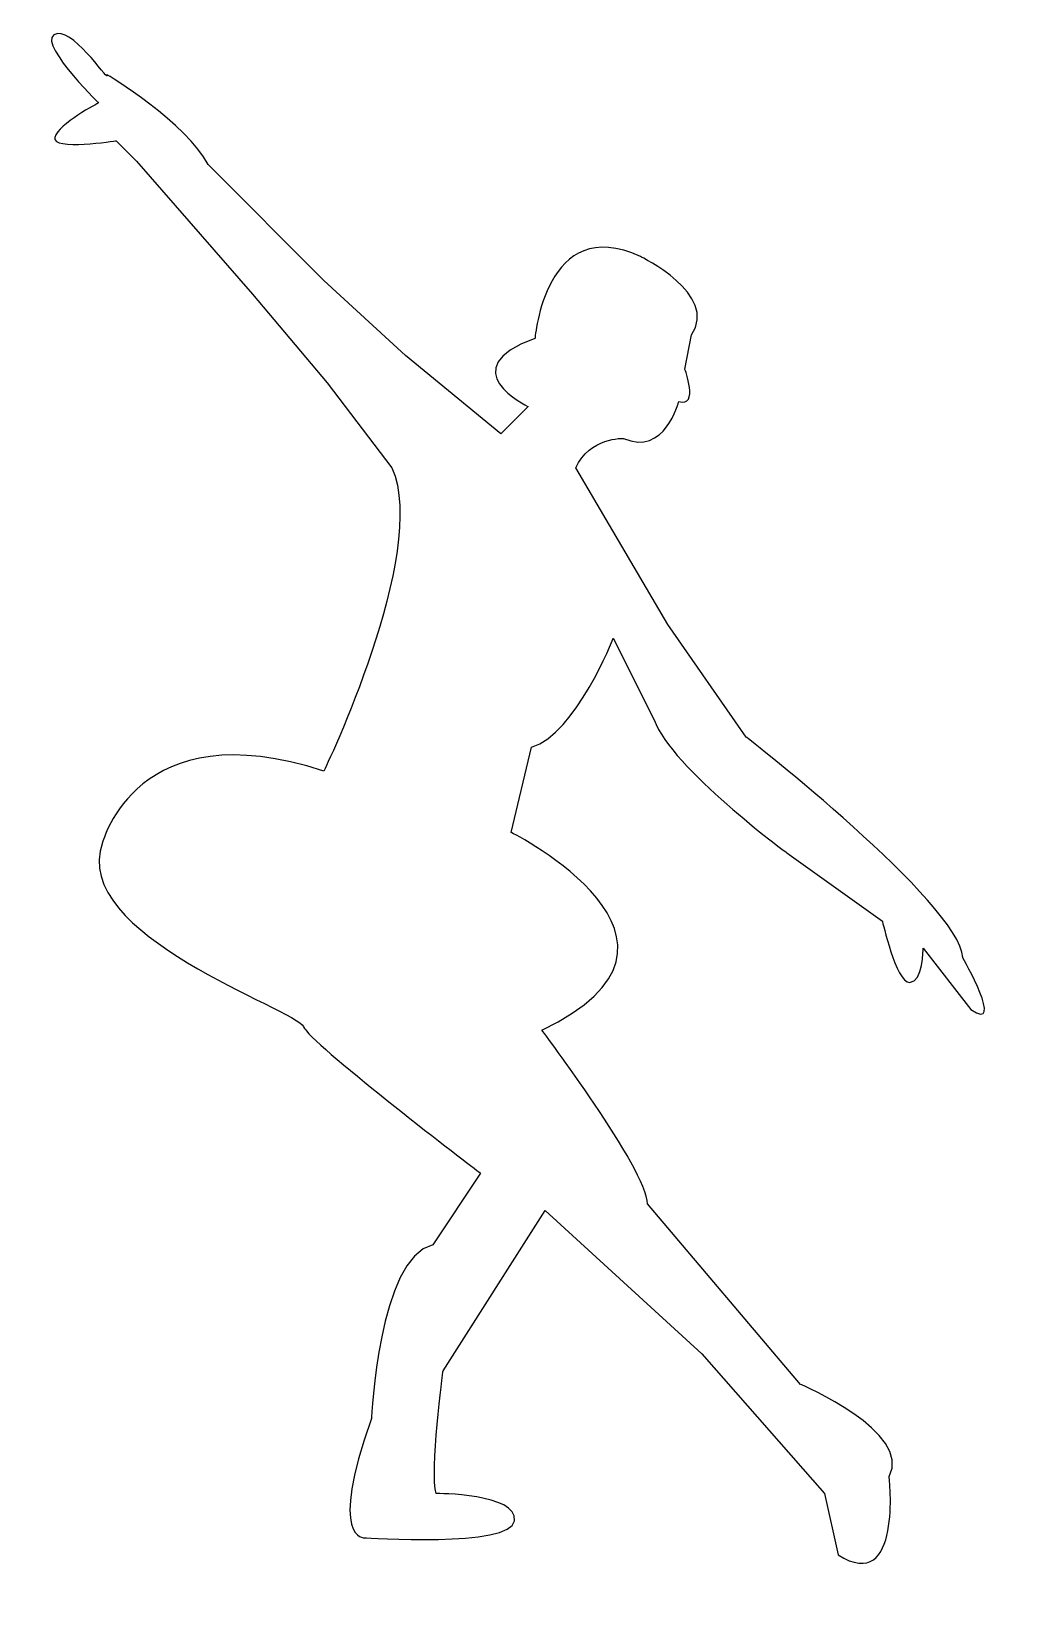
# Model space of a CAD drawing. Header units: centimetres. Extents: x -6.3 to 6.5, y -10.8 to 9.7.
import ezdxf

# ---------------------------------------------------------------- set-up
doc = ezdxf.new("R2010")
doc.units = ezdxf.units.CM
doc.header["$MEASUREMENT"] = 0
doc.layers.add('Camada 1', color=7, linetype='Continuous')

msp = doc.modelspace()

# ---------------------------------------------------------------- linework, layer by layer
at = {"layer": 'Camada 1'}
msp.add_open_spline([(-5.45052, 8.76239), (-5.45052, 8.76239), (-6.33412, 9.63245), (-5.98731, 9.67491), (-5.98731, 9.67491), (-5.74434, 9.70468), (-5.27624, 8.98414), (-5.34318, 9.13812), (-5.34318, 9.13812), (-5.34318, 9.13812), (-4.28006, 8.49105), (-4.01166, 7.95427), (-4.01166, 7.95427), (-4.01166, 7.95427), (-2.4907, 6.43368), (-2.4907, 6.43368), (-2.4907, 6.43368), (-2.4907, 6.43368), (-1.41715, 5.44946), (-1.41715, 5.44946), (-1.41715, 5.44946), (-1.41715, 5.44946), (-0.16469, 4.42079), (-0.16469, 4.42079), (-0.16469, 4.42079), (-0.16469, 4.42079), (0.19316, 4.77851), (0.19316, 4.77851), (0.19316, 4.77851), (0.19316, 4.77851), (-0.83583, 5.2704), (0.28248, 5.67299), (0.28248, 5.67299), (0.28248, 5.67299), (0.41689, 7.32799), (1.66929, 6.74654), (1.66929, 6.74654), (1.66929, 6.74654), (2.6982, 6.25463), (2.34025, 5.71787), (2.34025, 5.71787), (2.34025, 5.71787), (2.25071, 5.27041), (2.25071, 5.27041), (2.25071, 5.27041), (2.25071, 5.27041), (2.44005, 4.76342), (2.17168, 4.84393), (2.17168, 4.84393), (2.17168, 4.84393), (1.9838, 4.11929), (1.44701, 4.36083), (1.44701, 4.36083), (1.44701, 4.36083), (0.99809, 4.37594), (0.81923, 3.97335), (0.81923, 3.97335), (0.81923, 3.97335), (2.02697, 1.91558), (2.02697, 1.91558), (2.02697, 1.91558), (2.02697, 1.91558), (3.05586, 0.43944), (3.05586, 0.43944), (3.05586, 0.43944), (3.05586, 0.43944), (5.85737, -1.74059), (5.90225, -2.45621), (5.90225, -2.45621), (5.90225, -2.45621), (6.46587, -3.44924), (6.00814, -3.13894), (6.00814, -3.13894), (6.00814, -3.13894), (5.38182, -2.33376), (5.38182, -2.33376), (5.38182, -2.33376), (5.38182, -2.33376), (5.38182, -2.7812), (5.20296, -2.7812), (5.20296, -2.7812), (5.0241, -2.7812), (4.84506, -1.97605), (4.84506, -1.97605), (4.84506, -1.97605), (4.84506, -1.97605), (3.59265, -1.08115), (3.59265, -1.08115), (3.59265, -1.08115), (3.59265, -1.08115), (2.07185, 0.03719), (1.84809, 0.66338), (1.84809, 0.66338), (1.84809, 0.66338), (1.31133, 1.73693), (1.31133, 1.73693), (1.31133, 1.73693), (1.31133, 1.73693), (0.8192, 0.4841), (0.23778, 0.30524), (0.23778, 0.30524), (0.23778, 0.30524), (-0.03061, -0.81276), (-0.03061, -0.81276), (-0.03061, -0.81276), (-0.03061, -0.81276), (2.83213, -2.24445), (0.37198, -3.40734), (0.37198, -3.40734), (0.37198, -3.40734), (1.75856, -5.24119), (1.75856, -5.68866), (1.75856, -5.68866), (1.75856, -5.68866), (3.77148, -8.05927), (3.77148, -8.05927), (3.77148, -8.05927), (3.77148, -8.05927), (5.24762, -8.68549), (4.93456, -9.26701), (4.93456, -9.26701), (4.93456, -9.26701), (5.11342, -10.83289), (4.2636, -10.29613), (4.2636, -10.29613), (4.2636, -10.29613), (4.08474, -9.49095), (4.08474, -9.49095), (4.08474, -9.49095), (4.08474, -9.49095), (2.47441, -7.65667), (2.47441, -7.65667), (2.47441, -7.65667), (2.47441, -7.65667), (0.41664, -5.77797), (0.41664, -5.77797), (0.41664, -5.77797), (0.41664, -5.77797), (-0.92525, -7.88061), (-0.92525, -7.88061), (-0.92525, -7.88061), (-0.92525, -7.88061), (-1.104, -9.22258), (-1.01463, -9.49094), (-1.01463, -9.49094), (-1.01463, -9.49094), (0.05873, -9.49094), (0.01404, -9.84866), (0.01404, -9.84866), (-0.03062, -10.20638), (-1.95398, -10.07218), (-1.95398, -10.07218), (-1.95398, -10.07218), (-1.95398, -10.07218), (-2.44621, -10.11703), (-1.8646, -8.50672), (-1.8646, -8.50672), (-1.8646, -8.50672), (-1.77522, -6.40447), (-1.05945, -6.2254), (-1.05945, -6.2254), (-1.05945, -6.2254), (-0.43313, -5.28605), (-0.43313, -5.28605), (-0.43313, -5.28605), (-0.43313, -5.28605), (-2.40703, -3.78581), (-2.72035, -3.41865), (-2.72035, -3.41865), (-2.74054, -3.39494), (-2.75374, -3.3761), (-2.75914, -3.36245), (-2.75914, -3.36245), (-2.84862, -3.13896), (-5.84561, -2.15473), (-5.39831, -0.94696), (-5.39831, -0.94696), (-5.39831, -0.94696), (-4.95095, 0.79757), (-2.49075, -0.00761), (-2.49075, -0.00761), (-2.49075, -0.00761), (-1.10425, 2.85492), (-1.59622, 3.97334), (-1.59622, 3.97334), (-1.59622, 3.97334), (-2.44604, 5.09176), (-2.44604, 5.09176), (-2.44604, 5.09176), (-2.44604, 5.09176), (-3.4301, 6.25463), (-3.4301, 6.25463), (-3.4301, 6.25463), (-3.4301, 6.25463), (-4.95106, 7.99916), (-4.95106, 7.99916), (-4.95106, 7.99916), (-4.95106, 7.99916), (-5.21945, 8.26755), (-5.21945, 8.26755), (-5.21945, 8.26755), (-5.21945, 8.26755), (-6.06942, 8.13356), (-6.0246, 8.31242), (-6.0246, 8.31242), (-5.97974, 8.49109), (-5.45052, 8.76239), (-5.45052, 8.76239)], degree=3, knots=[0, 0, 0, 0, 0.01886792, 0.01886792, 0.01886792, 0.01886792, 0.03773585, 0.03773585, 0.03773585, 0.03773585, 0.05660377, 0.05660377, 0.05660377, 0.05660377, 0.0754717, 0.0754717, 0.0754717, 0.0754717, 0.09433962, 0.09433962, 0.09433962, 0.09433962, 0.11320755, 0.11320755, 0.11320755, 0.11320755, 0.13207547, 0.13207547, 0.13207547, 0.13207547, 0.1509434, 0.1509434, 0.1509434, 0.1509434, 0.16981132, 0.16981132, 0.16981132, 0.16981132, 0.18867925, 0.18867925, 0.18867925, 0.18867925, 0.20754717, 0.20754717, 0.20754717, 0.20754717, 0.22641509, 0.22641509, 0.22641509, 0.22641509, 0.24528302, 0.24528302, 0.24528302, 0.24528302, 0.26415094, 0.26415094, 0.26415094, 0.26415094, 0.28301887, 0.28301887, 0.28301887, 0.28301887, 0.30188679, 0.30188679, 0.30188679, 0.30188679, 0.32075472, 0.32075472, 0.32075472, 0.32075472, 0.33962264, 0.33962264, 0.33962264, 0.33962264, 0.35849057, 0.35849057, 0.35849057, 0.35849057, 0.37735849, 0.37735849, 0.37735849, 0.37735849, 0.39622642, 0.39622642, 0.39622642, 0.39622642, 0.41509434, 0.41509434, 0.41509434, 0.41509434, 0.43396226, 0.43396226, 0.43396226, 0.43396226, 0.45283019, 0.45283019, 0.45283019, 0.45283019, 0.47169811, 0.47169811, 0.47169811, 0.47169811, 0.49056604, 0.49056604, 0.49056604, 0.49056604, 0.50943396, 0.50943396, 0.50943396, 0.50943396, 0.52830189, 0.52830189, 0.52830189, 0.52830189, 0.54716981, 0.54716981, 0.54716981, 0.54716981, 0.56603774, 0.56603774, 0.56603774, 0.56603774, 0.58490566, 0.58490566, 0.58490566, 0.58490566, 0.60377358, 0.60377358, 0.60377358, 0.60377358, 0.62264151, 0.62264151, 0.62264151, 0.62264151, 0.64150943, 0.64150943, 0.64150943, 0.64150943, 0.66037736, 0.66037736, 0.66037736, 0.66037736, 0.67924528, 0.67924528, 0.67924528, 0.67924528, 0.69811321, 0.69811321, 0.69811321, 0.69811321, 0.71698113, 0.71698113, 0.71698113, 0.71698113, 0.73584906, 0.73584906, 0.73584906, 0.73584906, 0.75471698, 0.75471698, 0.75471698, 0.75471698, 0.77358491, 0.77358491, 0.77358491, 0.77358491, 0.79245283, 0.79245283, 0.79245283, 0.79245283, 0.81132075, 0.81132075, 0.81132075, 0.81132075, 0.83018868, 0.83018868, 0.83018868, 0.83018868, 0.8490566, 0.8490566, 0.8490566, 0.8490566, 0.86792453, 0.86792453, 0.86792453, 0.86792453, 0.88679245, 0.88679245, 0.88679245, 0.88679245, 0.90566038, 0.90566038, 0.90566038, 0.90566038, 0.9245283, 0.9245283, 0.9245283, 0.9245283, 0.94339623, 0.94339623, 0.94339623, 0.94339623, 0.96226415, 0.96226415, 0.96226415, 0.96226415, 1, 1, 1, 1], dxfattribs=at)

doc.saveas('drawing.dxf')
